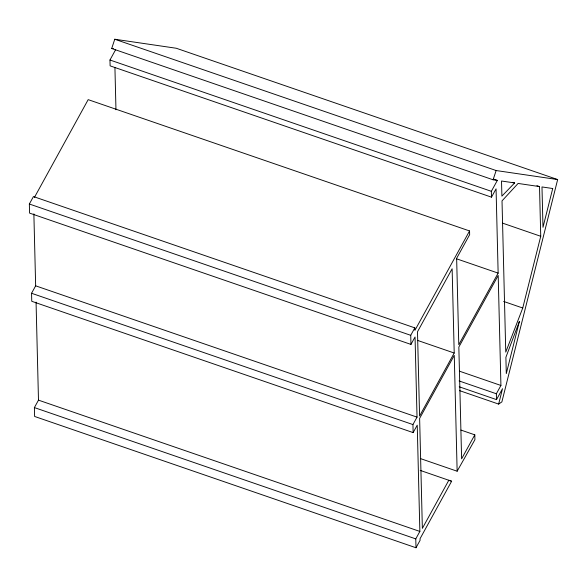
<?xml version="1.0" encoding="UTF-8"?>
<svg xmlns="http://www.w3.org/2000/svg" width="587" height="587" viewBox="0 0 587 587"><rect width="100%" height="100%" fill="white"/><g stroke="black" fill="none" stroke-linecap="round" stroke-linejoin="round"><path stroke-width="0.88" d="M459.636 390.663L498.642 404.091L502.501 388.719L496.507 399.622L459.232 386.789M539.512 186.585L518.094 183.445L502.017 200.886L505.759 352.105L522.746 308.014L540.737 236.282L539.512 186.585L536.907 185.69M115.529 49.88L109.967 60.006L110.114 65.861L491.495 197.166L491.348 191.311L497.343 180.407L493.087 179.783L111.706 48.479L114.766 39.241L176.269 48.251L557.65 179.556L501.878 401.897L498.642 404.091M493.087 179.783L496.147 170.546L557.65 179.556M33.87 213.859L35.653 285.825L31.559 293.273L31.757 301.3L413.138 432.604L412.94 424.577L417.034 417.13L415.053 336.967L410.959 344.415L29.577 213.11L29.35 204.012L33.444 196.564L414.826 327.869L414.892 330.393L469.556 230.948L88.175 99.643L34.391 197.481M420.74 458.689L457.141 471.222L454.272 355.362L419.632 418.377L422.361 528.381L448.82 480.247L451.63 481.245L420.05 538.697L420.087 540.311L415.992 547.759L34.611 416.454L34.391 407.583L38.485 400.143L36.056 302.1M410.959 344.415L410.731 335.316L414.826 327.869M491.495 197.166L496.059 188.86L498.143 273.116L458.785 344.716L456.642 258.331L469.651 234.668L469.556 230.948M454.213 353.022L419.573 416.036L417.489 331.772L452.129 268.765L454.213 353.022L417.812 340.489M413.138 432.604L417.232 425.157L419.866 531.44L415.772 538.888L415.992 547.759M496.507 399.622L496.36 393.767L500.924 385.461L498.202 275.457L458.843 347.056L461.609 458.843L474.802 434.842L460.934 430.066M457.141 471.222L474.92 439.685L474.802 434.842M514.645 182.939L501.9 196.124L501.525 181.016L514.645 182.939L512.913 182.344M111.706 48.479L113.408 48.728M114.766 39.241L496.147 170.546M493.88 179.211L497.343 180.407M109.967 60.006L491.348 191.311M502.604 223.148L540.737 236.282M456.539 258.794L498.143 273.116M503.675 301.447L522.746 308.014M29.35 204.012L410.731 335.316M459.32 371.138L500.924 385.461M459.093 380.934L496.36 393.767M35.653 285.825L417.034 417.13M31.559 293.273L412.94 424.577M420.219 470.4L451.63 481.245M38.485 400.143L419.866 531.44M34.391 407.583L415.772 538.888M114.927 67.63L115.969 109.754M519.363 321.507L506.295 373.589L505.891 357.314L519.363 321.507M552.719 188.522L542.99 227.323L541.984 186.945L552.719 188.522"/></g></svg>
